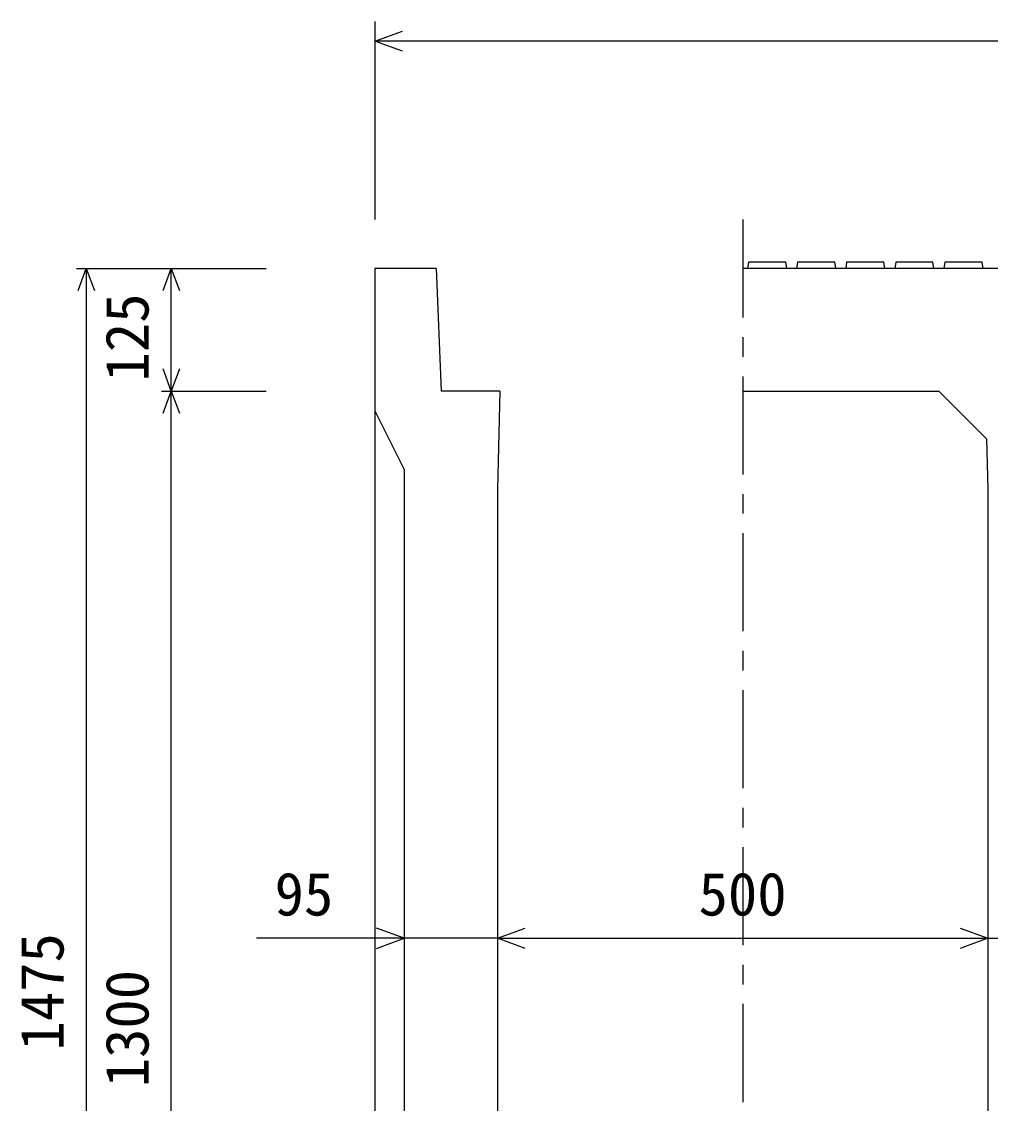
# Model space of a CAD drawing. Units: millimetres, scale not verified. Extents: x -16800 to 16800, y -5940 to 5940.
# Drawn here: x 8365 to 9352, y -791 to 312 of the extents above; entities that cross this region are included whole.
import ezdxf
from ezdxf.enums import TextEntityAlignment as Align

# ---------------------------------------------------------------- set-up
doc = ezdxf.new("R2010")
doc.units = ezdxf.units.MM
doc.header["$LTSCALE"] = 20
doc.linetypes.add('CHAIN1', pattern=[8, 5, -1, 1, -1])
for name, color, linetype, lineweight in [('0-0_DIM', 7, 'Continuous', 25), ('0-2_HATCH', 6, 'Continuous', 25), ('0-5_OUTLINE', 3, 'Continuous', 25)]:
    doc.layers.add(name, color=color, linetype=linetype, lineweight=lineweight)
doc.styles.add('ＭＳ ゴシック', font='')
doc.styles.get('ＭＳ ゴシック').set_extended_font_data('MS Gothic')

msp = doc.modelspace()

# ---------------------------------------------------------------- linework, layer by layer
at = {"layer": '0-0_DIM'}
for p, q in [((8725, 312.39), (8725, 110.65)), ((9475, 292.39), (8725, 292.39)), ((8420.8, 60.65), (8614.13, 60.65)), ((8430.8, 60.65), (8430.8, -1414.35)), ((8517.46, -64.35), (8517.46, 60.65)), ((8507.46, -64.35), (8614.13, -64.35)), ((8517.46, -1364.35), (8517.46, -64.35)), ((8755, -622.39), (8604.31, -622.39)), ((8850, -622.39), (8755, -622.39)), ((8850, -622.39), (9350, -622.39)), ((9350, -622.39), (9475, -622.39))]:
    msp.add_line(p, q, dxfattribs=at)
at = {"layer": '0-0_DIM', "linetype": 'CHAIN1'}
msp.add_line((9100, 110.65), (9100, -1714.35), dxfattribs=at)
at = {"layer": '0-0_DIM'}
for points in [[(8753.23, 282.13), (8725.04, 292.39), (8753.23, 302.65)], [(8422.59, 38.1), (8430.8, 60.65), (8439.01, 38.1)], [(8509.26, 38.1), (8517.46, 60.65), (8525.67, 38.1)], [(8525.67, -41.8), (8517.46, -64.35), (8509.26, -41.8)], [(8509.26, -86.9), (8517.46, -64.35), (8525.67, -86.9)], [(8726.81, -632.65), (8755, -622.39), (8726.81, -612.13)], [(8878.19, -632.65), (8850, -622.39), (8878.19, -612.13)], [(9321.81, -612.13), (9350, -622.39), (9321.81, -632.65)]]:
    msp.add_lwpolyline(points, dxfattribs=at)
at = {"layer": '0-2_HATCH'}
for p, q in [((9145, 60.65), (9144, 67.15)), ((9195, 60.65), (9194, 67.15)), ((9245, 60.65), (9244, 67.15)), ((9295, 60.65), (9294, 67.15)), ((9345, 60.65), (9344, 67.15))]:
    msp.add_line(p, q, dxfattribs=at)
for points in [[(9144, 67.15), (9106, 67.15), (9105, 60.65)], [(9194, 67.15), (9156, 67.15), (9155, 60.65)], [(9244, 67.15), (9206, 67.15), (9205, 60.65)], [(9294, 67.15), (9256, 67.15), (9255, 60.65)], [(9344, 67.15), (9306, 67.15), (9305, 60.65)]]:
    msp.add_lwpolyline(points, dxfattribs=at)
at = {"layer": '0-5_OUTLINE'}
for p, q in [((8725, 60.65), (8725, -1414.35)), ((8787.5, 60.65), (8725, 60.65)), ((8787.5, 60.65), (8792.5, -64.35)), ((9475, 60.65), (9100, 60.65)), ((8852.5, -64.35), (8792.5, -64.35)), ((8852.5, -64.35), (8850, -164.35)), ((9100, -64.35), (9300, -64.35)), ((8725, -84.35), (8755, -144.35)), ((8755, -144.35), (8755, -1414.35)), ((8850, -164.35), (8850, -1414.35)), ((9350, -164.35), (9350, -1414.35))]:
    msp.add_line(p, q, dxfattribs=at)
msp.add_lwpolyline([(9300, -64.35), (9348.72, -113.07), (9350, -164.35)], dxfattribs=at)

# ---------------------------------------------------------------- texts
at = {"layer": '0-0_DIM', "style": 'ＭＳ ゴシック'}
for s, p in [('125', (8507.46, -54.6)), ('1475', (8420.8, -736.85)), ('1300', (8507.46, -774.35))]:
    msp.add_text(s, height=43.99, rotation=90, dxfattribs=at).set_placement(p, align=Align.BOTTOM_LEFT)
for s, p in [('95', (8622.73, -612.39)), ('500', (9055, -612.39))]:
    msp.add_text(s, height=43.99, dxfattribs=at).set_placement(p, align=Align.BOTTOM_LEFT)

doc.saveas('drawing.dxf')
